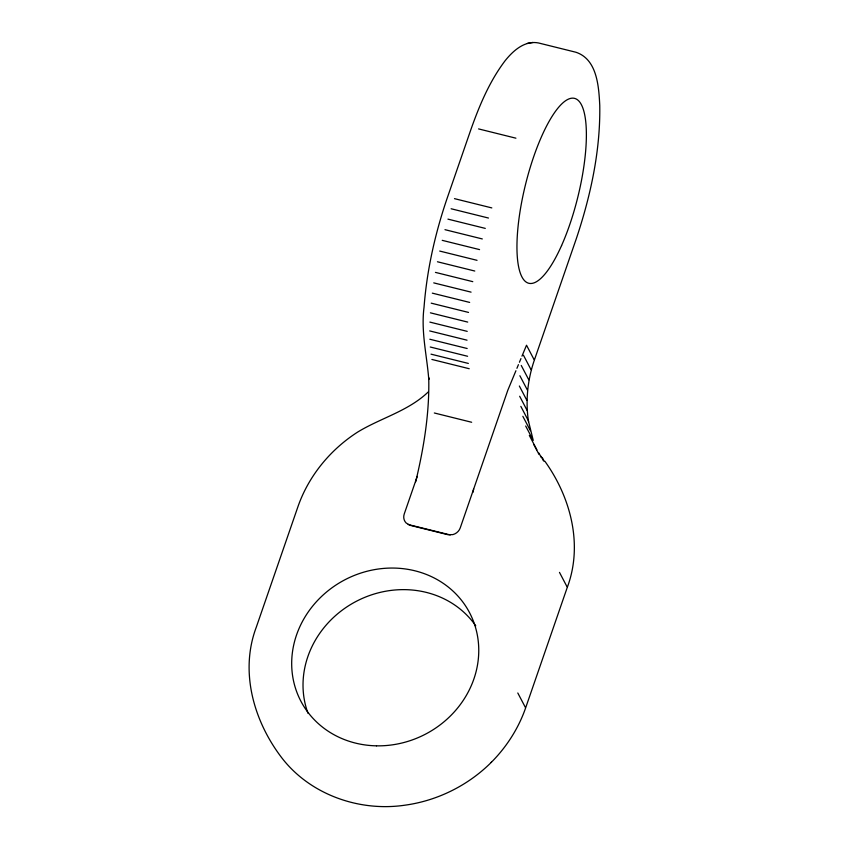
<?xml version="1.0" encoding="UTF-8"?>
<svg xmlns="http://www.w3.org/2000/svg" width="849" height="849" viewBox="0 0 849 849"><rect width="100%" height="100%" fill="white"/><g stroke="black" fill="none" stroke-linecap="round" stroke-linejoin="round"><path stroke-width="1.27" d="M415.681 481.829C423.842 447.773 429.605 412.816 428.724 377.688L428.777 379.482C426.93 355.391 420.849 331.566 424.044 307.2C426.856 270.311 435.017 233.931 446.914 198.942L470.919 129.472C479.462 105.382 489.523 81.366 505.028 60.841C513.019 50.823 524.682 40.19 538.574 42.981L575.909 52.245C597.208 59.303 598.778 86.513 599.755 105.297C600.519 150.687 590.66 195.705 576.354 238.58L534.233 360.454C527.526 380.065 525.372 401.248 528.545 421.762M472.872 492.431L473.668 489.056M417.23 476.406L404.23 514.016A10.029 9.169 -27.7 0 0 406.183 523.026L410.428 525.404L447.763 534.668L452.857 534.605A10.029 9.169 -27.7 0 0 460.232 527.919L507.829 390.2L515.916 370.748M516.924 368.307L518.431 364.667M519.45 362.236L520.957 358.586M521.965 356.156L526.518 345.214L534.063 359.594M428.236 391.962C408.189 411.181 380.798 417.952 357.662 432.077C330.367 449.577 308.633 475.949 297.946 506.673L256.271 627.252C239.407 672.026 254 721.968 282.367 758.571C310.776 794.866 359.477 811.814 404.612 805.234L404.994 805.181C437.362 800.745 468.064 785.484 491.21 762.434L491.444 762.179M491.21 762.434C506.428 747.152 518.389 728.601 525.52 708.215L567.196 587.625C583.274 544.899 570.719 497.312 544.888 461.272M527.187 43.448L529.627 43.034M530.476 42.864L532.949 42.45M450.288 534.955L408.136 524.512M478.581 128.91L515.916 138.185M454.48 198.645L491.815 207.909M451.116 208.758L488.462 218.034M447.943 219.127L485.278 228.392M444.972 229.676L482.306 238.94M442.212 240.341L479.558 249.606M439.708 251.06L477.042 260.325M437.447 261.768L474.782 271.033M435.452 272.391L472.787 281.656M433.743 282.876L471.078 292.141M432.321 293.149L469.656 302.414M431.196 303.157L468.531 312.421M430.39 312.825L467.725 322.089M429.881 322.1L467.215 331.365M429.69 330.919L467.035 340.184M429.817 339.239L467.162 348.504M430.263 347.008L467.597 356.272M431.016 354.16L468.351 363.425M431.886 359.445L469.221 368.721M434.317 412.985L471.651 422.261M523.472 355.264L531.028 369.655M521.254 365.463L528.81 379.853M519.885 375.736L527.431 390.126M519.355 386.019L526.9 400.41M519.673 396.26L527.218 410.64M520.84 406.374L528.386 420.764L533.236 440.398L525.68 426.018M522.846 416.318L530.402 430.698M542.437 457.898L544.177 461.219M541.11 456.316L543.434 460.742M538.956 453.101L541.28 457.537M529.33 435.42L536.886 449.811M533.766 444.473L538.998 454.427M559.48 572.385L567.026 586.765M517.794 692.986L525.351 707.366M308.007 713.309A95.247 87.076 -27.7 0 1 356.325 601.304A95.247 87.076 -27.7 0 1 475.758 625.819M376.489 745.836A95.247 87.076 -27.7 0 0 470.25 614.039A95.247 87.076 -27.7 0 0 308.94 610.983A95.247 87.076 -27.7 0 0 376.489 745.836M561.582 245.531A95.247 26.903 -76.1 0 0 575.601 98.717A95.247 26.903 -76.1 0 0 517.89 228.285A95.247 26.903 -76.1 0 0 561.582 245.531"/></g></svg>
